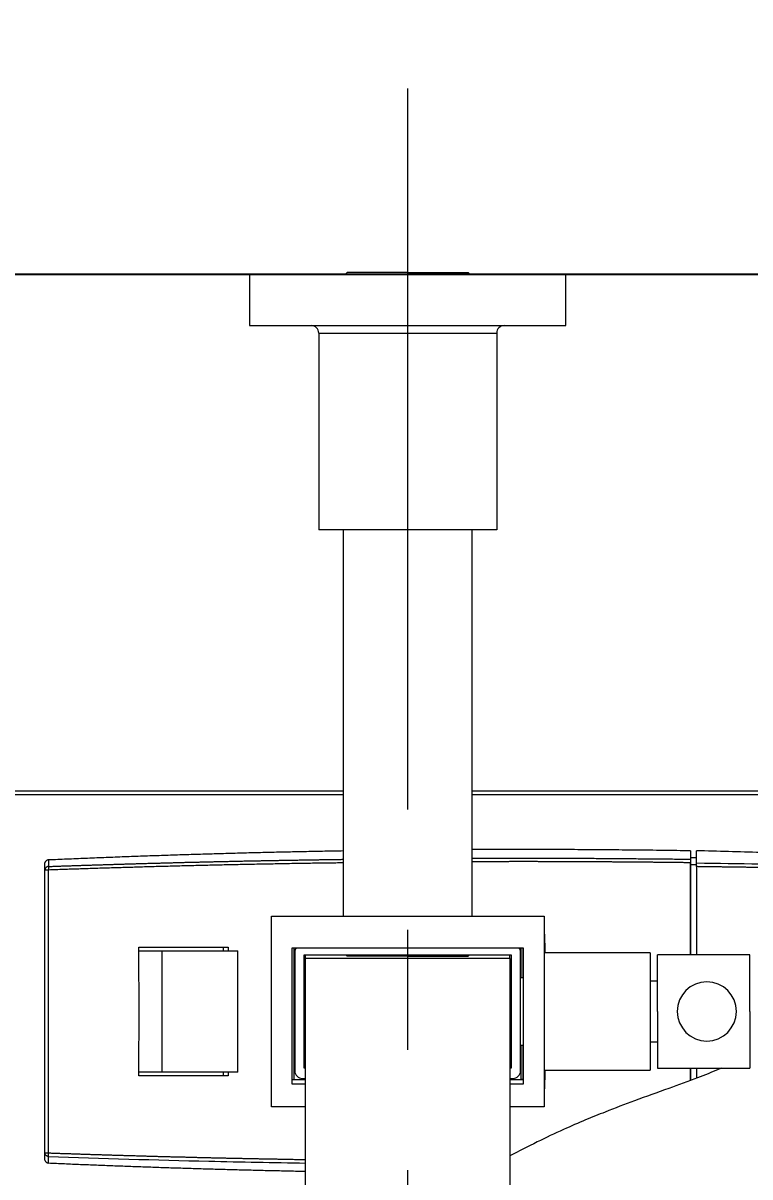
# Model space of a CAD drawing. Extents: x 8896 to 12055, y -91 to 2224.
# Drawn here: x 9831 to 9926.9, y 1918.3 to 2070.7 of the extents above; entities that cross this region are included whole.
import ezdxf

# ---------------------------------------------------------------- set-up
doc = ezdxf.new("R2010")
doc.units = 0
doc.header["$LTSCALE"] = 10
doc.header["$MEASUREMENT"] = 0
doc.header["$PDMODE"] = 3
doc.header["$PDSIZE"] = -10
doc.linetypes.add('CENTER2', pattern=[28.575, 19.05, -3.175, 3.175, -3.175])
doc.layers.get('0').update_dxf_attribs({"linetype": 'CONTINUOUS'})
doc.layers.get('DEFPOINTS').update_dxf_attribs({"linetype": 'CONTINUOUS'})
doc.layers.add('1', color=7, linetype='CONTINUOUS')
doc.layers.add('Cneter', color=1, linetype='CENTER2', lineweight=13)
doc.styles.add('Daelim Dimension', font='')
doc.styles.get('Daelim Dimension').set_extended_font_data('나눔고딕')
doc.dimstyles.new('DEFAULT', dxfattribs={"dimscale": 2, "dimtxt": 2, "dimasz": 2, "dimexe": 0, "dimexo": 2, "dimgap": 1, "dimtad": 1, "dimdec": 1, "dimzin": 9, "dimdsep": 46, "dimtxsty": 'Daelim Dimension', "dimcen": 0.5, "dimclrd": 5, "dimclre": 5, "dimclrt": 256, "dimadec": 1, "dimazin": 0, "dimtfac": 1, "dimtdec": 1, "dimtix": 1, "dimtmove": 0, "dimatfit": 3, "dimfxl": 1, "dimtolj": 1, "dimtzin": 1, "dimlwd": 9, "dimlwe": 9, "dimarcsym": 0})

# ---------------------------------------------------------------- blocks, each defined once
blk = doc.blocks.new('*D17')
at = {"color": 5, "lineweight": 9, "ltscale": 0.5, "transparency": 16777216}
for p, q in [((9806.79, 2009.18), (9806.79, 2077.14)), ((9956.73, 2009.18), (9956.73, 2077.14)), ((9814.79, 2075.14), (9948.73, 2075.14))]:
    blk.add_line(p, q, dxfattribs=at)
at = {"color": 5, "ltscale": 0.5, "transparency": 16777216}
for points in [[(9814.79, 2076.47), (9814.79, 2073.81), (9806.79, 2075.14)], [(9948.73, 2076.47), (9948.73, 2073.81), (9956.73, 2075.14)]]:
    blk.add_solid(points, dxfattribs=at)
at = {"layer": 'DEFPOINTS', "color": 0, "ltscale": 0.5, "transparency": 16777216}
for p in [(9956.73, 2075.14), (9806.79, 2005.18), (9956.73, 2005.18)]:
    blk.add_point(p, dxfattribs=at)
at = {"color": 7, "ltscale": 0.5, "transparency": 16777216, "insert": (9881.76, 2088), "char_height": 20, "attachment_point": 5, "style": 'Daelim Dimension'}
blk.add_mtext('\\A1;150', dxfattribs=at)
blk = doc.blocks.new('*D18')
at = {"color": 5, "lineweight": 9, "ltscale": 0.5, "transparency": 16777216}
for p, q in [((9778.85, 2070.58), (9778.85, 2118.69)), ((9984.67, 2070.58), (9984.67, 2118.69)), ((9786.85, 2116.69), (9976.67, 2116.69))]:
    blk.add_line(p, q, dxfattribs=at)
at = {"color": 5, "ltscale": 0.5, "transparency": 16777216}
for points in [[(9786.85, 2118.02), (9786.85, 2115.36), (9778.85, 2116.69)], [(9976.67, 2118.02), (9976.67, 2115.36), (9984.67, 2116.69)]]:
    blk.add_solid(points, dxfattribs=at)
at = {"layer": 'DEFPOINTS', "color": 0, "ltscale": 0.5, "transparency": 16777216}
for p in [(9984.67, 2116.69), (9778.85, 2066.58), (9984.67, 2066.58)]:
    blk.add_point(p, dxfattribs=at)
at = {"color": 7, "ltscale": 0.5, "transparency": 16777216, "insert": (9881.76, 2129.58), "char_height": 20, "attachment_point": 5, "style": 'Daelim Dimension'}
blk.add_mtext('\\A1;150~220', dxfattribs=at)
blk = doc.blocks.new('*D24')
at = {"color": 5, "lineweight": 9, "ltscale": 0.5, "transparency": 16777216}
for p, q in [((10020.76, 2037.53), (10186.06, 2037.53)), ((10184.06, 1476.67), (10184.06, 2029.53)), ((9885.81, 1468.67), (10186.06, 1468.67))]:
    blk.add_line(p, q, dxfattribs=at)
at = {"color": 5, "ltscale": 0.5, "transparency": 16777216}
for points in [[(10182.73, 2029.53), (10185.4, 2029.53), (10184.06, 2037.53)], [(10182.73, 1476.67), (10185.4, 1476.67), (10184.06, 1468.67)]]:
    blk.add_solid(points, dxfattribs=at)
at = {"layer": 'DEFPOINTS', "color": 0, "ltscale": 0.5, "transparency": 16777216}
for p in [(10016.76, 2037.53), (10184.06, 2037.53), (9881.81, 1468.67)]:
    blk.add_point(p, dxfattribs=at)
at = {"color": 7, "ltscale": 0.5, "transparency": 16777216, "insert": (10171.18, 1753.1), "char_height": 20, "attachment_point": 5, "rotation": 90, "style": 'Daelim Dimension'}
blk.add_mtext('\\A1;569', dxfattribs=at)

msp = doc.modelspace()

# ---------------------------------------------------------------- linework, layer by layer
at = {"ltscale": 0.5}
msp.add_line((9511.67, 2037.55), (11083.16, 2037.55), dxfattribs=at)
at = {"layer": '1', "color": 7, "linetype": 'Continuous', "lineweight": 18}
for p, q in [((9860.86, 2037.55), (9902.66, 2037.55)), ((9860.86, 2037.55), (9860.86, 2030.75)), ((9881.76, 2037.75), (9873.76, 2037.75)), ((9881.76, 2037.75), (9889.76, 2037.75)), ((9902.66, 2030.75), (9902.66, 2037.55)), ((9860.86, 2030.75), (9902.66, 2030.75)), ((9893.51, 2003.75), (9870.01, 2003.75)), ((9873.26, 2003.75), (9873.26, 1952.75)), ((9890.26, 1952.75), (9890.26, 2003.75)), ((9780.26, 1969.28), (9873.26, 1969.28)), ((9890.26, 1969.28), (9983.26, 1969.28)), ((9919.91, 1960.46), (9919.1, 1960.46)), ((9919.1, 1959.55), (9919.1, 1959.77)), ((9919.1, 1947.65), (9919.1, 1959.55)), ((9919.1, 1959.55), (9919.91, 1959.55)), ((9863.76, 1927.55), (9863.76, 1952.75)), ((9863.76, 1952.75), (9899.76, 1952.75)), ((9893.26, 1952.75), (9893.26, 1952.75)), ((9899.76, 1952.75), (9899.76, 1927.55)), ((9899.86, 1950.36), (9899.76, 1950.36)), ((9899.86, 1949.19), (9899.86, 1950.36)), ((9846.26, 1948.15), (9849.32, 1948.15)), ((9849.32, 1948.15), (9859.34, 1948.15)), ((9849.32, 1932.15), (9849.32, 1948.15)), ((9857.42, 1948.15), (9857.42, 1948.65)), ((9859.34, 1932.15), (9859.34, 1948.15)), ((9866.51, 1948.55), (9897.01, 1948.55)), ((9866.51, 1930.55), (9866.51, 1948.55)), ((9866.76, 1931.15), (9866.76, 1948.55)), ((9866.86, 1948), (9866.86, 1932.3)), ((9896.66, 1932.3), (9896.66, 1948)), ((9896.76, 1944.6), (9896.76, 1948.55)), ((9896.96, 1948.55), (9896.96, 1944.6)), ((9897.01, 1948.55), (9897.01, 1930.55)), ((9899.76, 1949.19), (9899.86, 1949.19)), ((9913.76, 1947.9), (9899.76, 1947.9)), ((9899.86, 1949.19), (9899.86, 1947.9)), ((9913.76, 1947.9), (9913.76, 1932.4)), ((9868.11, 1947.65), (9895.41, 1947.65)), ((9868.11, 1932.65), (9868.11, 1947.65)), ((9868.26, 1947.15), (9868.26, 1947.65)), ((9895.26, 1947.15), (9868.26, 1947.15)), ((9868.26, 1895.15), (9868.26, 1947.15)), ((9873.58, 1947.65), (9873.76, 1947.47)), ((9881.76, 1947.47), (9873.76, 1947.47)), ((9881.76, 1947.47), (9873.76, 1947.47)), ((9881.76, 1947.47), (9889.76, 1947.47)), ((9881.76, 1947.47), (9889.76, 1947.47)), ((9889.76, 1947.47), (9889.94, 1947.65)), ((9895.26, 1947.15), (9895.26, 1947.65)), ((9895.26, 1947.15), (9895.26, 1895.15)), ((9895.41, 1947.65), (9895.41, 1932.65)), ((9926.95, 1947.65), (9914.76, 1947.65)), ((9914.76, 1940.15), (9914.76, 1947.65)), ((9926.95, 1940.15), (9926.95, 1947.65)), ((9897.01, 1944.6), (9896.66, 1944.6)), ((9914.76, 1944.15), (9913.76, 1944.15)), ((9914.76, 1940.15), (9914.76, 1932.65)), ((9926.95, 1940.15), (9926.95, 1932.65)), ((9896.66, 1935.7), (9897.01, 1935.7)), ((9896.76, 1931.15), (9896.76, 1935.7)), ((9896.96, 1935.7), (9896.96, 1931.15)), ((9913.76, 1936.15), (9914.76, 1936.15)), ((9868.26, 1932.65), (9868.11, 1932.65)), ((9895.41, 1932.65), (9895.26, 1932.65)), ((9914.76, 1932.65), (9926.95, 1932.65)), ((9919.1, 1931.04), (9919.1, 1932.65)), ((9849.32, 1932.15), (9846.26, 1932.15)), ((9859.34, 1932.15), (9849.32, 1932.15)), ((9857.42, 1931.65), (9857.42, 1932.15)), ((9868.26, 1931.12), (9866.51, 1931.12)), ((9866.76, 1931.15), (9868.26, 1931.15)), ((9867.86, 1931.3), (9868.26, 1931.3)), ((9895.26, 1931.3), (9895.66, 1931.3)), ((9895.26, 1931.15), (9896.76, 1931.15)), ((9897.01, 1931.12), (9895.26, 1931.12)), ((9896.96, 1931.15), (9896.76, 1931.15)), ((9899.76, 1932.4), (9913.76, 1932.4)), ((9899.86, 1931.12), (9899.76, 1931.12)), ((9899.86, 1932.4), (9899.86, 1931.12)), ((9899.86, 1929.95), (9899.86, 1931.12)), ((9868.26, 1930.55), (9866.51, 1930.55)), ((9897.01, 1930.55), (9895.26, 1930.55)), ((9899.76, 1929.95), (9899.86, 1929.95)), ((9868.26, 1927.55), (9863.76, 1927.55)), ((9899.76, 1927.55), (9895.26, 1927.55))]:
    msp.add_line(p, q, dxfattribs=at)
at = {"layer": '1', "color": 7, "linetype": 'Continuous', "lineweight": 13}
for p, q in [((9881.76, 2037.75), (9881.76, 2037.55)), ((9873.26, 1968.78), (9780.26, 1968.78)), ((9983.26, 1968.78), (9890.26, 1968.78)), ((9881.76, 1947.47), (9881.76, 1947.65))]:
    msp.add_line(p, q, dxfattribs=at)
at = {"layer": '1', "color": 7, "linetype": 'Continuous', "lineweight": 18}
for centre, radius, start, end in [((9869.01, 2029.75), 1, 0, 90), ((9894.51, 2029.75), 1, 90, 180), ((9867.86, 1948), 1, 146.6325, 180), ((9895.66, 1948), 1, 0, 33.3675), ((9921.26, 1940.15), 3.9, 0, 180), ((9921.26, 1940.15), 3.9, 180, 0), ((9867.86, 1932.3), 1, 180, 270), ((9895.66, 1932.3), 1, 270, 360)]:
    msp.add_arc(centre, radius, start, end, dxfattribs=at)
for points, degree in [([(9873.76, 2037.75), (9873.56, 2037.55)], 1), ([(9889.96, 2037.55), (9889.76, 2037.75)], 1), ([(9870.01, 2029.75), (9870.01, 2003.75)], 1), ([(9893.51, 2029.75), (9893.51, 2003.75)], 1), ([(9873.26, 1961.35), (9853.79, 1961.02), (9834.33, 1960.16)], 2), ([(9919.1, 1961.37), (9904.68, 1961.59), (9890.26, 1961.53)], 2), ([(9919.1, 1961.37), (9919.1, 1961.37), (9919.1, 1961.23), (9919.1, 1960.96)], 3), ([(9919.1, 1961.37), (9919.1, 1961.37), (9919.1, 1961), (9919.1, 1960.27)], 3), ([(9953.57, 1960.44), (9919.91, 1961.38)], 1), ([(9833.85, 1921.49), (9833.85, 1925.63), (9833.85, 1933.93), (9833.85, 1946.38), (9833.85, 1954.67), (9833.85, 1958.82)], 3), ([(9919.1, 1959.8), (9919.1, 1955.75), (9919.1, 1951.7), (9919.1, 1947.65)], 3), ([(9919.1, 1959.8), (9919.1, 1955.75), (9919.1, 1951.7), (9919.1, 1947.65)], 3), ([(9919.91, 1959.28), (9919.91, 1955.4), (9919.91, 1951.52), (9919.91, 1947.65)], 3), ([(9846.26, 1931.65), (9846.27, 1933.54), (9846.29, 1937.32), (9846.29, 1942.99), (9846.27, 1946.76), (9846.26, 1948.65)], 3), ([(9846.26, 1948.65), (9848.23, 1948.65), (9852.17, 1948.65), (9856.09, 1948.65), (9858.04, 1948.65)], 3), ([(9858.04, 1948.65), (9858.04, 1948.48), (9858.04, 1948.32), (9858.04, 1948.15)], 3), ([(9919.1, 1932.65), (9919.1, 1932.11), (9919.1, 1931.58), (9919.1, 1931.04)], 3), ([(9919.1, 1932.65), (9919.1, 1932.11), (9919.1, 1931.58), (9919.1, 1931.04)], 3), ([(9919.91, 1932.65), (9919.91, 1932.21), (9919.91, 1931.77), (9919.91, 1931.33)], 3), ([(9858.04, 1931.65), (9856.09, 1931.65), (9852.17, 1931.65), (9848.23, 1931.65), (9846.26, 1931.65)], 3), ([(9858.04, 1932.15), (9858.04, 1931.98), (9858.04, 1931.82), (9858.04, 1931.65)], 3), ([(9834.33, 1920.14), (9851.29, 1919.39), (9868.26, 1919.05)], 2)]:
    msp.add_open_spline(points, degree=degree, dxfattribs=at)
at = {"layer": '1', "color": 7, "linetype": 'Continuous', "lineweight": 13}
for points, degree in [([(9870.01, 2029.75), (9893.51, 2029.75)], 1), ([(9834.33, 1921.47), (9834.33, 1933.92), (9834.33, 1946.38), (9834.33, 1958.83)], 3), ([(9919.91, 1959.77), (9925.48, 1959.7), (9936.63, 1959.51), (9947.79, 1959.23), (9953.37, 1959.06)], 3)]:
    msp.add_open_spline(points, degree=degree, dxfattribs=at)
at = {"layer": '1', "color": 7, "linetype": 'Continuous', "lineweight": 18}
for points, knots in [([(9834.33, 1960.17), (9834.27, 1960.17), (9834.18, 1960.15), (9834.07, 1960.09), (9834.01, 1960.04), (9833.99, 1960.02)], [0, 0, 0, 0, 0.479624, 0.737177, 1, 1, 1, 1]), ([(9919.1, 1960.27), (9919.1, 1960.26), (9919.1, 1960.25), (9919.1, 1960.22), (9919.1, 1960.2), (9919.1, 1960.19), (9919.1, 1960.18), (9919.1, 1960.17), (9919.1, 1960.14), (9919.1, 1960.12), (9919.1, 1960.09), (9919.1, 1960.08), (9919.1, 1960.06), (9919.1, 1960.04), (9919.1, 1960.01), (9919.1, 1959.98), (9919.1, 1959.95), (9919.1, 1959.93), (9919.1, 1959.91), (9919.1, 1959.89), (9919.1, 1959.85), (9919.1, 1959.83), (9919.1, 1959.8)], [0, 0, 0, 0, 0.125, 0.25, 0.25, 0.3125, 0.3125, 0.375, 0.375, 0.5, 0.5, 0.5625, 0.5625, 0.625, 0.625, 0.75, 0.75, 0.8125, 0.8125, 0.875, 0.875, 1, 1, 1, 1]), ([(9919.91, 1959.77), (9919.91, 1960.65), (9919.91, 1961.29), (9919.91, 1961.38), (9919.91, 1961.38)], [0, 0, 0, 0, 0.815264, 1, 1, 1, 1]), ([(9833.85, 1959.67), (9833.85, 1959.73), (9833.87, 1959.83), (9833.93, 1959.94), (9833.97, 1959.99), (9833.99, 1960.02)], [0, 0, 0, 0, 0.479622, 0.737176, 1, 1, 1, 1]), ([(9833.85, 1958.82), (9833.85, 1959.1), (9833.85, 1959.53), (9833.85, 1959.67), (9833.85, 1959.67)], [0, 0, 0, 0, 0.501336, 1, 1, 1, 1]), ([(9834.33, 1959.31), (9834.3, 1959.3), (9834.27, 1959.3), (9834.21, 1959.29), (9834.17, 1959.28), (9834.12, 1959.25), (9834.09, 1959.23), (9834.04, 1959.2), (9834.01, 1959.18), (9833.97, 1959.13), (9833.95, 1959.11), (9833.91, 1959.06), (9833.9, 1959.03), (9833.88, 1958.97), (9833.87, 1958.94), (9833.85, 1958.88), (9833.85, 1958.85), (9833.85, 1958.82)], [0, 0, 0, 0, 0.125, 0.125, 0.25, 0.25, 0.375, 0.375, 0.5, 0.5, 0.625, 0.625, 0.75, 0.75, 0.875, 0.875, 1, 1, 1, 1]), ([(9919.91, 1959.28), (9919.91, 1959.31), (9919.91, 1959.36), (9919.91, 1959.42), (9919.91, 1959.46), (9919.91, 1959.47), (9919.91, 1959.49), (9919.91, 1959.51), (9919.91, 1959.54), (9919.91, 1959.57), (9919.91, 1959.6), (9919.91, 1959.61), (9919.91, 1959.63), (9919.91, 1959.64), (9919.91, 1959.67), (9919.91, 1959.68), (9919.91, 1959.71), (9919.91, 1959.71), (9919.91, 1959.73), (9919.91, 1959.73), (9919.91, 1959.75), (9919.91, 1959.76), (9919.91, 1959.77)], [0, 0, 0, 0, 0.125, 0.25, 0.25, 0.3125, 0.3125, 0.375, 0.375, 0.5, 0.5, 0.5625, 0.5625, 0.625, 0.625, 0.75, 0.75, 0.8125, 0.8125, 0.875, 0.875, 1, 1, 1, 1]), ([(9923.15, 1932.66), (9923.02, 1932.6), (9922.05, 1932.18), (9919.81, 1931.27), (9916.05, 1929.92), (9911.97, 1928.46), (9908.32, 1927.07), (9905.15, 1925.79), (9902.14, 1924.48), (9898.79, 1922.91), (9896.44, 1921.7), (9895.25, 1921.06)], [0, 0, 0, 0, 0.016784, 0.128636, 0.269755, 0.43136, 0.567896, 0.655973, 0.754907, 0.874831, 1, 1, 1, 1]), ([(9833.85, 1920.63), (9833.85, 1920.63), (9833.85, 1920.63), (9833.85, 1920.78), (9833.85, 1921.21), (9833.85, 1921.49)], [0, 0, 0, 0, 0.003191, 0.501596, 1, 1, 1, 1]), ([(9834.33, 1921), (9834.33, 1921), (9834.32, 1921), (9834.31, 1921), (9834.29, 1921), (9834.28, 1921), (9834.26, 1921), (9834.24, 1921.01), (9834.22, 1921.01), (9834.2, 1921.02), (9834.17, 1921.03), (9834.14, 1921.04), (9834.11, 1921.06), (9834.07, 1921.08), (9834.03, 1921.11), (9833.99, 1921.15), (9833.95, 1921.19), (9833.92, 1921.23), (9833.9, 1921.27), (9833.89, 1921.31), (9833.87, 1921.34), (9833.86, 1921.38), (9833.86, 1921.41), (9833.85, 1921.43), (9833.85, 1921.45), (9833.85, 1921.47), (9833.85, 1921.48), (9833.85, 1921.49)], [0, 0, 0, 0, 0.013016, 0.028512, 0.04655, 0.067201, 0.090536, 0.116635, 0.145574, 0.177429, 0.212266, 0.250142, 0.301016, 0.359669, 0.426118, 0.500201, 0.58246, 0.651539, 0.707394, 0.75025, 0.804174, 0.851653, 0.892885, 0.928104, 0.957549, 0.981447, 1, 1, 1, 1]), ([(9833.99, 1920.28), (9833.97, 1920.31), (9833.93, 1920.36), (9833.87, 1920.48), (9833.85, 1920.57), (9833.85, 1920.63)], [0, 0, 0, 0, 0.262824, 0.520378, 1, 1, 1, 1]), ([(9833.99, 1920.28), (9834.01, 1920.26), (9834.07, 1920.22), (9834.18, 1920.15), (9834.27, 1920.13), (9834.33, 1920.13)], [0, 0, 0, 0, 0.262823, 0.520376, 1, 1, 1, 1])]:
    msp.add_open_spline(points, degree=3, knots=knots, dxfattribs=at)
at = {"layer": '1', "color": 7, "linetype": 'Continuous', "lineweight": 13}
for points, knots in [([(9834.33, 1959.31), (9834.5, 1959.31), (9834.83, 1959.32), (9835.33, 1959.34), (9835.82, 1959.36), (9836.33, 1959.38), (9836.83, 1959.39), (9837.34, 1959.41), (9837.84, 1959.43), (9838.35, 1959.44), (9838.86, 1959.46), (9839.38, 1959.48), (9839.89, 1959.49), (9840.41, 1959.51), (9840.93, 1959.53), (9841.45, 1959.54), (9841.97, 1959.56), (9842.49, 1959.57), (9843.02, 1959.59), (9843.55, 1959.61), (9844.08, 1959.62), (9844.61, 1959.64), (9845.14, 1959.65), (9845.68, 1959.67), (9846.21, 1959.68), (9846.75, 1959.7), (9847.29, 1959.72), (9847.84, 1959.73), (9848.38, 1959.75), (9848.93, 1959.76), (9849.48, 1959.77), (9850.03, 1959.79), (9850.58, 1959.8), (9851.13, 1959.82), (9851.69, 1959.83), (9852.25, 1959.85), (9852.81, 1959.86), (9853.37, 1959.87), (9853.93, 1959.89), (9854.5, 1959.9), (9855.07, 1959.91), (9855.64, 1959.93), (9856.21, 1959.94), (9856.78, 1959.95), (9857.35, 1959.97), (9857.93, 1959.98), (9858.51, 1959.99), (9859.09, 1960), (9859.67, 1960.02), (9860.26, 1960.03), (9860.84, 1960.04), (9861.43, 1960.05), (9862.02, 1960.06), (9862.61, 1960.08), (9863.21, 1960.09), (9863.8, 1960.1), (9864.4, 1960.11), (9865, 1960.12), (9865.6, 1960.13), (9866.2, 1960.14), (9866.81, 1960.15), (9867.41, 1960.16), (9868.02, 1960.17), (9868.63, 1960.18), (9869.24, 1960.19), (9869.86, 1960.2), (9870.48, 1960.21), (9871.09, 1960.22), (9871.71, 1960.23), (9872.33, 1960.24), (9872.85, 1960.24), (9873.16, 1960.25), (9873.26, 1960.25)], [0, 0, 0, 0, 0.01275, 0.025548, 0.038394, 0.051288, 0.06423, 0.07722, 0.090257, 0.103343, 0.116477, 0.129658, 0.142888, 0.156165, 0.169491, 0.182864, 0.196285, 0.209755, 0.223272, 0.236837, 0.25045, 0.264111, 0.27782, 0.291576, 0.305381, 0.319234, 0.333134, 0.347083, 0.361079, 0.375124, 0.389216, 0.403356, 0.417544, 0.43178, 0.446064, 0.460396, 0.474776, 0.489204, 0.503679, 0.518203, 0.532775, 0.547394, 0.562061, 0.576777, 0.59154, 0.606351, 0.62121, 0.636117, 0.651072, 0.666075, 0.681126, 0.696225, 0.711372, 0.726566, 0.741809, 0.7571, 0.772438, 0.787825, 0.803259, 0.818741, 0.834272, 0.84985, 0.865476, 0.88115, 0.896872, 0.912642, 0.92846, 0.944326, 0.96024, 0.976202, 0.992212, 1, 1, 1, 1]), ([(9834.33, 1960.17), (9834.33, 1960.17), (9834.33, 1960.17), (9834.33, 1960.17), (9834.33, 1960.15), (9834.33, 1960.09), (9834.33, 1960), (9834.33, 1959.92), (9834.33, 1959.88), (9834.33, 1959.83), (9834.33, 1959.79), (9834.33, 1959.74), (9834.33, 1959.7), (9834.33, 1959.65), (9834.33, 1959.61), (9834.33, 1959.56), (9834.33, 1959.52), (9834.33, 1959.47), (9834.33, 1959.43), (9834.33, 1959.39), (9834.33, 1959.35), (9834.33, 1959.32), (9834.33, 1959.31)], [0, 0, 0, 0, 0.000008, 0.058066, 0.160748, 0.308053, 0.499982, 0.543699, 0.585932, 0.626682, 0.66595, 0.703734, 0.740035, 0.774853, 0.808188, 0.840039, 0.870407, 0.899292, 0.926694, 0.952613, 0.977048, 1, 1, 1, 1]), ([(9890.26, 1960.39), (9890.34, 1960.39), (9890.77, 1960.4), (9891.56, 1960.4), (9892.62, 1960.4), (9893.67, 1960.4), (9894.73, 1960.4), (9895.79, 1960.41), (9896.85, 1960.41), (9897.91, 1960.41), (9898.97, 1960.4), (9900.03, 1960.4), (9901.09, 1960.4), (9902.15, 1960.4), (9903.21, 1960.39), (9904.27, 1960.39), (9905.32, 1960.39), (9906.38, 1960.38), (9907.44, 1960.37), (9908.5, 1960.37), (9909.56, 1960.36), (9910.62, 1960.35), (9911.68, 1960.34), (9912.74, 1960.33), (9913.8, 1960.33), (9914.86, 1960.31), (9915.92, 1960.3), (9916.98, 1960.29), (9918.04, 1960.28), (9918.75, 1960.27), (9919.1, 1960.27)], [0, 0, 0, 0, 0.008259, 0.044967, 0.081676, 0.118388, 0.1551, 0.191815, 0.228531, 0.265248, 0.301968, 0.338689, 0.375412, 0.412136, 0.448863, 0.485591, 0.522321, 0.559053, 0.595787, 0.632523, 0.669261, 0.706001, 0.742744, 0.779488, 0.816234, 0.852983, 0.889734, 0.926487, 0.963242, 1, 1, 1, 1]), ([(9873.26, 1959.78), (9872.93, 1959.77), (9872.22, 1959.76), (9871.14, 1959.75), (9870.03, 1959.73), (9868.93, 1959.72), (9867.82, 1959.7), (9866.72, 1959.68), (9865.63, 1959.66), (9864.54, 1959.64), (9863.45, 1959.62), (9862.36, 1959.6), (9861.28, 1959.58), (9860.2, 1959.56), (9859.12, 1959.53), (9858.05, 1959.51), (9856.98, 1959.49), (9855.92, 1959.46), (9854.86, 1959.44), (9853.8, 1959.41), (9852.74, 1959.39), (9851.69, 1959.36), (9850.64, 1959.33), (9849.6, 1959.31), (9848.56, 1959.28), (9847.52, 1959.25), (9846.48, 1959.22), (9845.45, 1959.19), (9844.42, 1959.16), (9843.4, 1959.13), (9842.38, 1959.1), (9841.36, 1959.07), (9840.35, 1959.04), (9839.33, 1959), (9838.33, 1958.97), (9837.32, 1958.94), (9836.32, 1958.9), (9835.33, 1958.87), (9834.66, 1958.85), (9834.33, 1958.83)], [0, 0, 0, 0, 0.025908, 0.054479, 0.082963, 0.11136, 0.139671, 0.167896, 0.196034, 0.224085, 0.25205, 0.279929, 0.30772, 0.335426, 0.363045, 0.390578, 0.418024, 0.445383, 0.472657, 0.499844, 0.526945, 0.553959, 0.580887, 0.607728, 0.634484, 0.661153, 0.687735, 0.714232, 0.740642, 0.766966, 0.793204, 0.819355, 0.84542, 0.871399, 0.897292, 0.923098, 0.948818, 0.974452, 1, 1, 1, 1]), ([(9919.1, 1959.8), (9918.92, 1959.8), (9918.55, 1959.8), (9918, 1959.81), (9917.45, 1959.82), (9916.9, 1959.82), (9916.35, 1959.83), (9915.79, 1959.84), (9915.24, 1959.84), (9914.69, 1959.85), (9914.13, 1959.85), (9913.58, 1959.86), (9913.03, 1959.86), (9912.47, 1959.87), (9911.92, 1959.87), (9911.36, 1959.88), (9910.8, 1959.88), (9910.25, 1959.89), (9909.69, 1959.89), (9909.13, 1959.89), (9908.58, 1959.9), (9908.02, 1959.9), (9907.46, 1959.91), (9906.9, 1959.91), (9906.34, 1959.91), (9905.78, 1959.91), (9905.22, 1959.92), (9904.66, 1959.92), (9904.1, 1959.92), (9903.54, 1959.92), (9902.98, 1959.93), (9902.42, 1959.93), (9901.86, 1959.93), (9901.3, 1959.93), (9900.73, 1959.93), (9900.17, 1959.93), (9899.61, 1959.93), (9899.04, 1959.94), (9898.48, 1959.94), (9897.91, 1959.94), (9897.35, 1959.94), (9896.78, 1959.94), (9896.22, 1959.94), (9895.65, 1959.94), (9895.08, 1959.94), (9894.52, 1959.93), (9893.95, 1959.93), (9893.38, 1959.93), (9892.81, 1959.93), (9892.24, 1959.93), (9891.67, 1959.93), (9891.1, 1959.93), (9890.63, 1959.93), (9890.35, 1959.92), (9890.26, 1959.92)], [0, 0, 0, 0, 0.019086, 0.038185, 0.057297, 0.076423, 0.095562, 0.114715, 0.133881, 0.153061, 0.172254, 0.19146, 0.21068, 0.229913, 0.24916, 0.26842, 0.287693, 0.30698, 0.326281, 0.345595, 0.364922, 0.384263, 0.403617, 0.422985, 0.442366, 0.461761, 0.481169, 0.500591, 0.520026, 0.539475, 0.558937, 0.578413, 0.597902, 0.617405, 0.636921, 0.656451, 0.675995, 0.695551, 0.715122, 0.734706, 0.754304, 0.773915, 0.79354, 0.813178, 0.83283, 0.852495, 0.872174, 0.891867, 0.911573, 0.931293, 0.951027, 0.970774, 0.990535, 1, 1, 1, 1]), ([(9953.37, 1958.57), (9953.2, 1958.58), (9952.87, 1958.59), (9952.36, 1958.6), (9951.86, 1958.62), (9951.35, 1958.63), (9950.85, 1958.65), (9950.34, 1958.66), (9949.84, 1958.67), (9949.33, 1958.69), (9948.83, 1958.7), (9948.32, 1958.72), (9947.82, 1958.73), (9947.31, 1958.74), (9946.81, 1958.76), (9946.3, 1958.77), (9945.8, 1958.78), (9945.29, 1958.8), (9944.78, 1958.81), (9944.28, 1958.82), (9943.77, 1958.84), (9943.27, 1958.85), (9942.76, 1958.86), (9942.25, 1958.87), (9941.75, 1958.89), (9941.24, 1958.9), (9940.74, 1958.91), (9940.23, 1958.92), (9939.72, 1958.93), (9939.22, 1958.94), (9938.71, 1958.96), (9938.2, 1958.97), (9937.7, 1958.98), (9937.19, 1958.99), (9936.68, 1959), (9936.17, 1959.01), (9935.67, 1959.02), (9935.16, 1959.03), (9934.65, 1959.04), (9934.15, 1959.05), (9933.64, 1959.06), (9933.13, 1959.07), (9932.62, 1959.08), (9932.12, 1959.09), (9931.61, 1959.1), (9931.1, 1959.11), (9930.59, 1959.12), (9930.08, 1959.13), (9929.58, 1959.14), (9929.07, 1959.15), (9928.56, 1959.15), (9928.05, 1959.16), (9927.54, 1959.17), (9927.03, 1959.18), (9926.53, 1959.19), (9926.02, 1959.2), (9925.51, 1959.2), (9925, 1959.21), (9924.49, 1959.22), (9923.98, 1959.23), (9923.47, 1959.23), (9922.96, 1959.24), (9922.46, 1959.25), (9921.95, 1959.25), (9921.44, 1959.26), (9920.93, 1959.27), (9920.42, 1959.27), (9920.08, 1959.28), (9919.91, 1959.28)], [0, 0, 0, 0, 0.015086, 0.030174, 0.045264, 0.060356, 0.07545, 0.090545, 0.105643, 0.120743, 0.135845, 0.150948, 0.166054, 0.181162, 0.196271, 0.211383, 0.226497, 0.241612, 0.25673, 0.27185, 0.286971, 0.302095, 0.31722, 0.332348, 0.347478, 0.362609, 0.377743, 0.392879, 0.408017, 0.423156, 0.438298, 0.453442, 0.468588, 0.483736, 0.498886, 0.514038, 0.529192, 0.544348, 0.559506, 0.574666, 0.589829, 0.604993, 0.620159, 0.635328, 0.650498, 0.665671, 0.680846, 0.696023, 0.711201, 0.726382, 0.741565, 0.756751, 0.771938, 0.787127, 0.802319, 0.817512, 0.832708, 0.847906, 0.863105, 0.878307, 0.893512, 0.908718, 0.923926, 0.939137, 0.954349, 0.969564, 0.984781, 1, 1, 1, 1]), ([(9834.33, 1921.47), (9834.51, 1921.46), (9834.86, 1921.45), (9835.39, 1921.43), (9835.92, 1921.41), (9836.45, 1921.4), (9836.99, 1921.38), (9837.52, 1921.36), (9838.06, 1921.34), (9838.59, 1921.32), (9839.13, 1921.31), (9839.67, 1921.29), (9840.21, 1921.27), (9840.75, 1921.25), (9841.29, 1921.24), (9841.83, 1921.22), (9842.38, 1921.2), (9842.92, 1921.19), (9843.47, 1921.17), (9844.01, 1921.15), (9844.56, 1921.14), (9845.11, 1921.12), (9845.66, 1921.11), (9846.21, 1921.09), (9846.76, 1921.07), (9847.31, 1921.06), (9847.86, 1921.04), (9848.42, 1921.03), (9848.97, 1921.01), (9849.53, 1921), (9850.08, 1920.98), (9850.64, 1920.97), (9851.2, 1920.95), (9851.76, 1920.94), (9852.32, 1920.93), (9852.88, 1920.91), (9853.44, 1920.9), (9854.01, 1920.88), (9854.57, 1920.87), (9855.14, 1920.86), (9855.7, 1920.84), (9856.27, 1920.83), (9856.84, 1920.82), (9857.41, 1920.81), (9857.98, 1920.79), (9858.55, 1920.78), (9859.12, 1920.77), (9859.7, 1920.76), (9860.27, 1920.74), (9860.85, 1920.73), (9861.42, 1920.72), (9862, 1920.71), (9862.58, 1920.7), (9863.16, 1920.69), (9863.74, 1920.68), (9864.32, 1920.67), (9864.9, 1920.65), (9865.48, 1920.64), (9866.06, 1920.63), (9866.65, 1920.62), (9867.24, 1920.61), (9867.77, 1920.61), (9868.12, 1920.6), (9868.26, 1920.6)], [0, 0, 0, 0, 0.015619, 0.031267, 0.046943, 0.062647, 0.078379, 0.094139, 0.109927, 0.125743, 0.141588, 0.157461, 0.173361, 0.18929, 0.205248, 0.221233, 0.237246, 0.253288, 0.269357, 0.285455, 0.301581, 0.317735, 0.333918, 0.350128, 0.366367, 0.382634, 0.398929, 0.415252, 0.431603, 0.447983, 0.46439, 0.480826, 0.49729, 0.513782, 0.530302, 0.546851, 0.563428, 0.580032, 0.596666, 0.613327, 0.630016, 0.646734, 0.66348, 0.680254, 0.697056, 0.713886, 0.730745, 0.747632, 0.764547, 0.78149, 0.798461, 0.815461, 0.832489, 0.849545, 0.86663, 0.883742, 0.900883, 0.918052, 0.935249, 0.952475, 0.969728, 0.98701, 1, 1, 1, 1]), ([(9834.33, 1920.15), (9834.33, 1920.15), (9834.33, 1920.15), (9834.33, 1920.15), (9834.33, 1920.15), (9834.33, 1920.14), (9834.33, 1920.14), (9834.33, 1920.14), (9834.33, 1920.14), (9834.33, 1920.14), (9834.33, 1920.13), (9834.33, 1920.13), (9834.33, 1920.13), (9834.33, 1920.13), (9834.33, 1920.13), (9834.33, 1920.13), (9834.33, 1920.13), (9834.33, 1920.13), (9834.33, 1920.15), (9834.33, 1920.21), (9834.33, 1920.3), (9834.33, 1920.39), (9834.33, 1920.43), (9834.33, 1920.47), (9834.33, 1920.51), (9834.33, 1920.56), (9834.33, 1920.6), (9834.33, 1920.65), (9834.33, 1920.7), (9834.33, 1920.74), (9834.33, 1920.79), (9834.33, 1920.83), (9834.33, 1920.87), (9834.33, 1920.92), (9834.33, 1920.96), (9834.33, 1920.98), (9834.33, 1921)], [0, 0, 0, 0, 0.00166, 0.011744, 0.021827, 0.031911, 0.041995, 0.052079, 0.062163, 0.072247, 0.08233, 0.092414, 0.102498, 0.112582, 0.122666, 0.132749, 0.142833, 0.192766, 0.280837, 0.407047, 0.571398, 0.608938, 0.645198, 0.680177, 0.713876, 0.746294, 0.777431, 0.807286, 0.83586, 0.863153, 0.889164, 0.913894, 0.937343, 0.95951, 0.980396, 1, 1, 1, 1]), ([(9834.33, 1921), (9841.39, 1920.75), (9848.45, 1920.54), (9859.76, 1920.28), (9864.01, 1920.2), (9868.26, 1920.13)], [0, 0, 0, 0, 0.624342, 0.624342, 1, 1, 1, 1])]:
    msp.add_open_spline(points, degree=3, knots=knots, dxfattribs=at)
for points, weights in [([(9834.33, 1958.83), (9833.85, 1958.83), (9833.85, 1958.82)], [1, 0.72237434253, 1]), ([(9834.33, 1959.31), (9834.32, 1959.23), (9834.33, 1958.83)], [1, 0.782051967566, 1]), ([(9833.85, 1921.49), (9833.85, 1921.47), (9834.33, 1921.47)], [1, 0.722375823821, 1]), ([(9834.33, 1921), (9834.32, 1921.07), (9834.33, 1921.47)], [1, 0.78205207311, 1])]:
    msp.add_rational_spline(points, weights, degree=2, dxfattribs=at)
at = {"layer": 'Cneter', "lineweight": 5, "ltscale": 0.5}
msp.add_line((9881.76, 1538.2), (9881.76, 2066.58), dxfattribs=at)

# ---------------------------------------------------------------- dimensions: what is measured, and where the dimension line sits
at = {"color": 5, "ltscale": 0.5}
dim = msp.add_linear_dim(base=(9984.67, 2116.69), p1=(9778.85, 2066.58), p2=(9984.67, 2066.58), text='150~220', dimstyle='DEFAULT', override={"dimtxt": 10, "dimasz": 4, "dimexe": 1, "dimdec": 0, "dimclrt": 7}, dxfattribs=at)
dim.commit()
dim.dimension.update_dxf_attribs({"geometry": '*D18', "text_midpoint": (9881.76, 2129.58)})
dim = msp.add_linear_dim(base=(9956.73, 2075.14), p1=(9806.79, 2005.18), p2=(9956.73, 2005.18), dimstyle='DEFAULT', override={"dimtxt": 10, "dimasz": 4, "dimexe": 1, "dimdec": 0, "dimclrt": 7}, dxfattribs=at)
dim.commit()
dim.dimension.update_dxf_attribs({"geometry": '*D17', "text_midpoint": (9881.76, 2088)})
dim = msp.add_linear_dim(base=(10184.06, 2037.53), p1=(9881.81, 1468.67), p2=(10016.76, 2037.53), angle=90, dimstyle='DEFAULT', override={"dimtxt": 10, "dimasz": 4, "dimexe": 1, "dimdec": 0, "dimclrt": 7}, dxfattribs=at)
dim.commit()
dim.dimension.update_dxf_attribs({"geometry": '*D24', "text_midpoint": (10171.18, 1753.1)})

doc.saveas('drawing.dxf')
